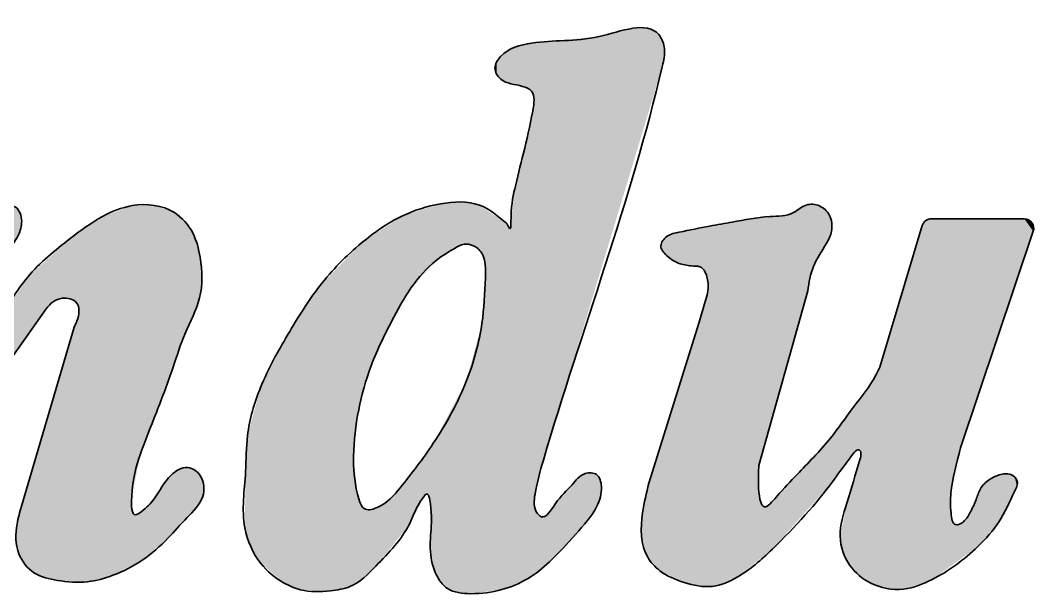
# Model space of a CAD drawing. Extents: x 23 to 417, y 3 to 294.
# Drawn here: x 302.28 to 304.872, y 39.376 to 40.843 of the extents above; entities that cross this region are included whole.
import ezdxf

# ---------------------------------------------------------------- set-up
doc = ezdxf.new("R2010")
doc.units = 0
doc.layers.get('0').update_dxf_attribs({"lineweight": 13})
doc.layers.add('6', color=7, linetype='Continuous', lineweight=13)

# ---------------------------------------------------------------- blocks, each defined once
blk = doc.blocks.new('BLOCK2589')
at = {"color": 6, "lineweight": 5}
for points in [[(303.5878, 40.7841), (303.5906, 40.6564), (303.7607, 40.801), (303.5939, 40.645)], [(303.618, 39.7172), (303.7607, 40.801), (303.5966, 39.6302), (303.5939, 40.645)], [(303.922, 40.7235), (303.8465, 40.8219), (303.618, 39.7172), (303.7607, 40.801)], [(303.922, 40.7235), (303.9001, 40.8167), (303.8465, 40.8219), (303.8843, 40.8224)], [(303.922, 40.7235), (303.9218, 40.7915), (303.9001, 40.8167), (303.9131, 40.8058)], [(303.5452, 40.7735), (303.5497, 40.6771), (303.5878, 40.7841), (303.5648, 40.6735)], [(303.5878, 40.7841), (303.5648, 40.6735), (303.5775, 40.6686)], [(303.5775, 40.6686), (303.5874, 40.6612), (303.5878, 40.7841), (303.5906, 40.6564)], [(303.922, 40.7235), (303.9236, 40.7308), (303.9218, 40.7915), (303.9269, 40.7748)], [(303.4983, 40.7357), (303.4985, 40.7048), (303.5084, 40.7495), (303.5089, 40.6921)], [(303.5084, 40.7495), (303.5089, 40.6921), (303.5452, 40.7735)], [(303.5089, 40.6921), (303.5211, 40.6846), (303.5452, 40.7735), (303.5497, 40.6771)], [(303.4942, 40.7201), (303.4954, 40.7123), (303.4983, 40.7357), (303.4985, 40.7048)], [(303.5966, 39.6302), (303.5939, 40.645), (303.5945, 39.605), (303.592, 40.6174)], [(303.5769, 39.4133), (303.5907, 40.6102), (303.5351, 40.3264), (303.5447, 40.4114)], [(303.5769, 39.4133), (303.5966, 39.5929), (303.5907, 40.6102), (303.5945, 39.605)], [(303.5945, 39.605), (303.592, 40.6174), (303.5907, 40.6102)], [(303.2561, 40.3415), (303.2355, 40.0833), (303.3553, 40.3729), (303.2873, 40.1687)], [(303.2873, 40.1687), (303.3525, 40.2346), (303.3553, 40.3729), (303.4022, 40.2653)], [(303.3553, 40.3729), (303.4022, 40.2653), (303.406, 40.3777), (303.4157, 40.2694)], [(303.4543, 40.3698), (303.406, 40.3777), (303.4265, 40.2695), (303.4157, 40.2694)], [(303.4543, 40.3698), (303.4265, 40.2695), (303.4503, 40.2584), (303.437, 40.2667)], [(303.4543, 40.3698), (303.4503, 40.2584), (303.5245, 40.3223), (303.4603, 40.2467)], [(303.2561, 40.3415), (303.1532, 40.2732), (303.2355, 40.0833), (303.1774, 39.9583)], [(303.4696, 40.1838), (303.5245, 40.3223), (303.4694, 40.2168), (303.4603, 40.2467)], [(303.4609, 40.0675), (303.5119, 39.3861), (303.4696, 40.1838), (303.5245, 40.3223)], [(303.5769, 39.4133), (303.5245, 40.3223), (303.5119, 39.3861)], [(303.5769, 39.4133), (303.5297, 40.3134), (303.5245, 40.3223), (303.5245, 40.3221)], [(303.5769, 39.4133), (303.5327, 40.3099), (303.5297, 40.3134), (303.5318, 40.3106)], [(303.5769, 39.4133), (303.5334, 40.3098), (303.5327, 40.3099), (303.5331, 40.3098)], [(303.5769, 39.4133), (303.5351, 40.3264), (303.5334, 40.3098), (303.535, 40.3153)], [(303.1532, 40.2732), (303.0464, 40.1631), (303.1324, 39.7276), (303.0737, 39.3833)], [(303.1532, 40.2732), (303.1324, 39.7276), (303.1774, 39.9583), (303.1455, 39.8463)], [(302.9644, 40.0385), (302.997, 39.3855), (303.0464, 40.1631), (303.0737, 39.3833)], [(303.4216, 39.9206), (303.4321, 39.3757), (303.4609, 40.0675), (303.5119, 39.3861)], [(302.8947, 39.9031), (302.8954, 39.453), (302.9644, 40.0385)], [(302.8954, 39.453), (302.9535, 39.4036), (302.9644, 40.0385), (302.997, 39.3855)], [(303.4216, 39.9206), (303.3365, 39.7606), (303.3592, 39.4012), (303.3486, 39.4161)], [(303.4216, 39.9206), (303.3592, 39.4012), (303.3857, 39.3825), (303.3724, 39.3893)], [(303.3857, 39.3825), (303.4162, 39.3763), (303.4216, 39.9206), (303.4321, 39.3757)], [(302.8947, 39.9031), (302.8613, 39.7802), (302.8954, 39.453), (302.8694, 39.4961)], [(302.8563, 39.6875), (302.8545, 39.5441), (302.8613, 39.7802), (302.8694, 39.4961)], [(303.3365, 39.7606), (303.2515, 39.6466), (303.304, 39.6121), (303.2738, 39.5506)], [(303.3365, 39.7606), (303.304, 39.6121), (303.3221, 39.6302), (303.3136, 39.6258)], [(303.3365, 39.7606), (303.3221, 39.6302), (303.3247, 39.6265), (303.323, 39.6294)], [(303.3365, 39.7606), (303.3247, 39.6265), (303.3275, 39.6151), (303.327, 39.6176)], [(303.3365, 39.7606), (303.3275, 39.6151), (303.3361, 39.4451), (303.3299, 39.4752)], [(303.3365, 39.7606), (303.3361, 39.4451), (303.3486, 39.4161)], [(303.1584, 39.4158), (303.1324, 39.7276), (303.1234, 39.3937), (303.0737, 39.3833)], [(303.1499, 39.6065), (303.1425, 39.6304), (303.1584, 39.4158), (303.1324, 39.7276)], [(303.7007, 39.5278), (303.7147, 39.6779), (303.6912, 39.654), (303.6984, 39.6624)], [(303.7545, 39.5992), (303.7147, 39.6779), (303.7007, 39.5278)], [(303.7545, 39.5992), (303.7402, 39.6849), (303.7147, 39.6779), (303.7247, 39.683)], [(303.7545, 39.5992), (303.7542, 39.6801), (303.7402, 39.6849), (303.7477, 39.6834)], [(303.7632, 39.667), (303.7542, 39.6801), (303.7638, 39.6234), (303.7545, 39.5992)], [(303.7632, 39.667), (303.7638, 39.6234), (303.7664, 39.6499)], [(303.2515, 39.6466), (303.2265, 39.6186), (303.2738, 39.5506), (303.1945, 39.5966)], [(303.7007, 39.5278), (303.6912, 39.654), (303.6335, 39.4569), (303.6487, 39.6062)], [(303.1635, 39.5916), (303.1499, 39.6065), (303.1897, 39.4463), (303.1584, 39.4158)], [(303.1635, 39.5916), (303.1897, 39.4463), (303.1704, 39.5903)], [(303.1897, 39.4463), (303.1864, 39.5933), (303.1704, 39.5903)], [(303.2738, 39.5506), (303.1945, 39.5966), (303.1897, 39.4463), (303.1864, 39.5933)], [(303.6335, 39.4569), (303.6021, 39.5818), (303.5769, 39.4133), (303.5966, 39.5929)], [(303.6335, 39.4569), (303.6123, 39.5727), (303.6021, 39.5818), (303.6069, 39.5763)], [(303.6335, 39.4569), (303.6487, 39.6062), (303.6123, 39.5727), (303.6312, 39.5813)]]:
    blk.add_solid(points, dxfattribs=at)
blk = doc.blocks.new('BLOCK2593')
at = {"color": 6, "lineweight": 5}
for points in [[(304.2942, 40.1502), (304.2904, 40.3699), (304.2284, 40.3424), (304.2574, 40.3505)], [(304.2904, 40.3699), (304.2942, 40.1502), (304.3072, 40.3717), (304.3088, 40.2128)], [(304.3072, 40.3717), (304.3088, 40.2128), (304.3239, 40.3676), (304.3415, 40.2709)], [(304.3239, 40.3676), (304.3415, 40.2709), (304.3386, 40.3581)], [(304.1134, 39.4177), (304.1971, 40.3403), (304.0831, 39.4028), (304.1012, 40.3262)], [(304.1134, 39.4177), (304.1682, 39.6547), (304.1971, 40.3403), (304.169, 39.7032)], [(304.2942, 40.1502), (304.2284, 40.3424), (304.169, 39.7032), (304.1971, 40.3403)], [(304.3492, 40.3445), (304.3386, 40.3581), (304.355, 40.3034), (304.3415, 40.2709)], [(304.3492, 40.3445), (304.355, 40.3034), (304.3556, 40.3244)], [(304.612, 39.4117), (304.6046, 40.334), (304.6009, 40.3328), (304.6028, 40.3335)], [(304.612, 39.4117), (304.6084, 40.3346), (304.6046, 40.334), (304.6065, 40.3344)], [(304.612, 39.4117), (304.6851, 39.7489), (304.6084, 40.3346), (304.6104, 40.3347)], [(304.6104, 40.3347), (304.6851, 39.7489), (304.8479, 40.3347)], [(304.8709, 40.3028), (304.8479, 40.3347), (304.6851, 39.7489)], [(304.8709, 40.3028), (304.8536, 40.334), (304.8479, 40.3347), (304.8508, 40.3346)], [(304.8709, 40.3028), (304.8589, 40.3321), (304.8536, 40.334), (304.8563, 40.3332)], [(304.0437, 40.316), (303.9656, 40.3004), (304.0017, 40.2139), (303.9675, 40.2198)], [(304.0437, 40.316), (304.0017, 40.2139), (304.0227, 40.21), (304.0129, 40.2132)], [(304.0437, 40.316), (304.0227, 40.21), (304.0313, 40.1993), (304.0261, 40.2071)], [(304.0437, 40.316), (304.0313, 40.1993), (304.0381, 40.1784), (304.0333, 40.1948)], [(304.0437, 40.316), (304.0381, 40.1784), (304.0509, 39.3943), (304.0395, 40.162)], [(304.0437, 40.316), (304.0509, 39.3943), (304.1012, 40.3262)], [(304.1012, 40.3262), (304.0509, 39.3943), (304.0831, 39.4028)], [(304.4962, 39.3891), (304.539, 39.3875), (304.4782, 39.9554), (304.5872, 40.3175)], [(304.612, 39.4117), (304.5878, 40.3193), (304.539, 39.3875), (304.5872, 40.3175)], [(304.612, 39.4117), (304.5895, 40.3228), (304.5878, 40.3193), (304.5886, 40.3211)], [(304.612, 39.4117), (304.5917, 40.3259), (304.5895, 40.3228), (304.5905, 40.3244)], [(304.612, 39.4117), (304.5944, 40.3287), (304.5917, 40.3259), (304.593, 40.3274)], [(304.612, 39.4117), (304.5975, 40.331), (304.5944, 40.3287), (304.5959, 40.3299)], [(304.612, 39.4117), (304.6009, 40.3328), (304.5975, 40.331), (304.5992, 40.332)], [(304.8709, 40.3028), (304.8637, 40.3289), (304.8589, 40.3321), (304.8614, 40.3306)], [(304.8709, 40.3028), (304.8676, 40.3246), (304.8637, 40.3289), (304.8658, 40.3269)], [(304.8709, 40.3028), (304.8704, 40.3196), (304.8676, 40.3246), (304.8691, 40.3222)], [(304.8704, 40.3196), (304.8709, 40.3028), (304.8713, 40.3169), (304.8716, 40.3055)], [(304.8713, 40.3169), (304.8716, 40.3055), (304.8719, 40.3141), (304.8721, 40.3084)], [(304.8719, 40.3141), (304.8721, 40.3084), (304.8721, 40.3112)], [(303.9233, 40.2791), (303.9275, 40.2465), (303.9343, 40.2898), (303.933, 40.2409)], [(303.9495, 40.2282), (303.9495, 40.2969), (303.933, 40.2409), (303.9343, 40.2898)], [(303.9495, 40.2282), (303.9675, 40.2198), (303.9495, 40.2969), (303.9656, 40.3004)], [(303.9185, 40.2659), (303.9196, 40.2591), (303.9233, 40.2791), (303.9275, 40.2465)], [(304.0162, 40.0701), (304.0509, 39.3943), (304.0305, 40.1176), (304.0395, 40.162)], [(303.9778, 39.4045), (304.0162, 40.0701), (303.9158, 39.4344), (303.8877, 39.6583)], [(303.9778, 39.4045), (304.0143, 39.3955), (304.0162, 40.0701), (304.0509, 39.3943)], [(304.4962, 39.3891), (304.4782, 39.9554), (304.4553, 39.4028), (304.4685, 39.9349)], [(304.4685, 39.9349), (304.4102, 39.8517), (304.4276, 39.7422), (304.4164, 39.74)], [(304.4685, 39.9349), (304.4276, 39.7422), (304.4302, 39.7323), (304.4297, 39.7371)], [(304.4685, 39.9349), (304.4302, 39.7323), (304.4553, 39.4028)], [(304.4102, 39.8517), (304.352, 39.7735), (304.4023, 39.7233), (304.3574, 39.6618)], [(304.4102, 39.8517), (304.4023, 39.7233), (304.4164, 39.74)], [(304.3574, 39.6618), (304.352, 39.7735), (304.2139, 39.623), (304.2667, 39.6805)], [(304.612, 39.4117), (304.6606, 39.5815), (304.6851, 39.7489), (304.6603, 39.6327)], [(304.3941, 39.607), (304.4022, 39.4477), (304.4274, 39.7184)], [(304.4022, 39.4477), (304.426, 39.422), (304.4274, 39.7184), (304.4553, 39.4028)], [(304.4274, 39.7184), (304.4553, 39.4028), (304.4288, 39.723), (304.4302, 39.7323)], [(304.3574, 39.6618), (304.2139, 39.623), (304.2038, 39.4898), (304.2099, 39.6185)], [(304.7835, 39.5601), (304.7591, 39.6677), (304.7459, 39.6571)], [(304.8232, 39.637), (304.784, 39.6793), (304.7835, 39.5601), (304.7591, 39.6677)], [(304.8063, 39.6822), (304.7914, 39.6813), (304.8232, 39.637), (304.784, 39.6793)], [(304.8232, 39.637), (304.8135, 39.6804), (304.8063, 39.6822)], [(304.829, 39.6509), (304.8236, 39.6739), (304.8232, 39.637), (304.8135, 39.6804)], [(304.8297, 39.6643), (304.8273, 39.6693), (304.829, 39.6509), (304.8236, 39.6739)], [(303.9158, 39.4344), (303.8877, 39.6583), (303.8849, 39.469), (303.8717, 39.5824)], [(304.1134, 39.4177), (304.2038, 39.4898), (304.1682, 39.6547), (304.1718, 39.6172)], [(304.7356, 39.6438), (304.7249, 39.6164), (304.7835, 39.5601), (304.7287, 39.4958)], [(304.7356, 39.6438), (304.7835, 39.5601), (304.7459, 39.6571)], [(304.2038, 39.4898), (304.1869, 39.5981), (304.1718, 39.6172), (304.1837, 39.5976)], [(304.2038, 39.4898), (304.2099, 39.6185), (304.1869, 39.5981), (304.194, 39.6023)], [(304.7287, 39.4958), (304.7249, 39.6164), (304.7026, 39.5712), (304.7098, 39.5839)], [(303.8849, 39.469), (303.8717, 39.5824), (303.8691, 39.5234)], [(304.3941, 39.607), (304.377, 39.5224), (304.4022, 39.4477), (304.3841, 39.4834)], [(304.612, 39.4117), (304.6673, 39.556), (304.6606, 39.5815), (304.6639, 39.563)], [(304.612, 39.4117), (304.7287, 39.4958), (304.6673, 39.556), (304.6696, 39.5537)], [(304.7287, 39.4958), (304.7026, 39.5712), (304.6821, 39.5537), (304.6923, 39.5599)], [(304.7287, 39.4958), (304.6821, 39.5537), (304.6696, 39.5537), (304.6723, 39.5523)]]:
    blk.add_solid(points, dxfattribs=at)
blk = doc.blocks.new('BLOCK2594')
at = {"color": 6, "lineweight": 5}
for points in [[(302.2254, 40.3642), (301.877, 40.2235), (301.8734, 40.3036)], [(302.2254, 40.3642), (301.9162, 40.2214), (301.877, 40.2235), (301.8893, 40.2217)], [(302.2254, 40.3642), (301.9275, 40.2158), (301.9162, 40.2214), (301.9224, 40.2193)], [(302.2254, 40.3642), (301.9313, 40.2077), (301.9275, 40.2158), (301.9292, 40.2134)], [(302.2254, 40.3642), (301.9321, 40.1577), (301.9313, 40.2077), (301.9319, 40.194)], [(302.2254, 40.3642), (301.9756, 39.4125), (301.9321, 40.1577), (301.9717, 39.4123)], [(302.2254, 40.3642), (301.9833, 39.4137), (301.9756, 39.4125), (301.9795, 39.413)], [(302.2254, 40.3642), (301.9907, 39.4162), (301.9833, 39.4137), (301.987, 39.4148)], [(302.2254, 40.3642), (301.9976, 39.4198), (301.9907, 39.4162), (301.9942, 39.4179)], [(302.2254, 40.3642), (302.0038, 39.4245), (301.9976, 39.4198), (302.0008, 39.422)], [(302.2254, 40.3642), (302.0092, 39.4301), (302.0038, 39.4245), (302.0066, 39.4272)], [(302.2254, 40.3642), (302.0136, 39.4365), (302.0092, 39.4301), (302.0116, 39.4332)], [(302.2254, 40.3642), (302.017, 39.4435), (302.0136, 39.4365), (302.0155, 39.4399)], [(302.2254, 40.3642), (302.1088, 39.7552), (302.017, 39.4435), (302.0182, 39.4472)], [(302.2254, 40.3642), (302.1106, 39.7609), (302.1088, 39.7552), (302.1097, 39.7581)], [(302.2254, 40.3642), (302.1127, 39.7666), (302.1106, 39.7609), (302.1116, 39.7638)], [(302.2254, 40.3642), (302.1149, 39.7721), (302.1127, 39.7666), (302.1138, 39.7694)], [(302.2254, 40.3642), (302.1174, 39.7776), (302.1149, 39.7721), (302.1161, 39.7749)], [(302.2254, 40.3642), (302.1202, 39.7829), (302.1174, 39.7776), (302.1188, 39.7803)], [(302.2254, 40.3642), (302.1231, 39.7882), (302.1202, 39.7829), (302.1216, 39.7856)], [(302.2254, 40.3642), (302.1263, 39.7933), (302.1231, 39.7882), (302.1247, 39.7907)], [(302.2254, 40.3642), (302.171, 40.043), (302.1263, 39.7933), (302.1587, 39.9789)], [(302.2254, 40.3642), (302.2098, 40.2004), (302.171, 40.043), (302.1887, 40.1288)], [(302.2277, 40.233), (302.2098, 40.2004), (302.2528, 40.3672), (302.2254, 40.3642)], [(302.2277, 40.233), (302.2528, 40.3672), (302.2514, 40.2588)], [(302.2768, 40.2972), (302.2514, 40.2588), (302.2642, 40.3662), (302.2528, 40.3672)], [(302.2768, 40.2972), (302.2642, 40.3662), (302.2682, 40.3643)], [(302.2682, 40.3643), (302.2749, 40.3579), (302.2768, 40.2972), (302.2796, 40.349)], [(302.5663, 40.3683), (302.517, 39.4227), (302.4905, 40.3407), (302.4518, 39.4062)], [(302.5868, 39.7308), (302.5652, 39.6231), (302.5663, 40.3683), (302.517, 39.4227)], [(302.6225, 40.369), (302.5868, 39.7308), (302.5663, 40.3683)], [(302.6743, 40.3505), (302.6281, 39.8394), (302.6225, 40.369), (302.5868, 39.7308)], [(302.2768, 40.2972), (302.2796, 40.349), (302.2824, 40.3146), (302.2833, 40.3336)], [(302.4905, 40.3407), (302.4163, 40.1263), (302.4076, 40.284), (302.4073, 40.1298)], [(302.4302, 40.0989), (302.4234, 40.1207), (302.4905, 40.3407), (302.4163, 40.1263)], [(302.4905, 40.3407), (302.4518, 39.4062), (302.4302, 40.0989), (302.4251, 40.0733)], [(302.7016, 40.0416), (302.6712, 39.9551), (302.6743, 40.3505), (302.6281, 39.8394)], [(302.6743, 40.3505), (302.701, 40.3276), (302.7016, 40.0416), (302.721, 40.2984)], [(301.8468, 40.2725), (301.8476, 40.2783), (301.8477, 40.259), (301.8515, 40.2892)], [(301.8477, 40.259), (301.8515, 40.2892), (301.8518, 40.2463), (301.8548, 40.2937)], [(301.8518, 40.2463), (301.8548, 40.2937), (301.8577, 40.2365), (301.8632, 40.2996)], [(301.8577, 40.2365), (301.8632, 40.2996), (301.8658, 40.2287), (301.8734, 40.3036)], [(301.8658, 40.2287), (301.8734, 40.3036), (301.877, 40.2235)], [(302.4076, 40.284), (302.3643, 40.1223), (302.2982, 40.1848), (302.3462, 40.1042)], [(302.4076, 40.284), (302.3874, 40.1312), (302.3643, 40.1223), (302.3751, 40.1281)], [(302.4076, 40.284), (302.4073, 40.1298), (302.3874, 40.1312)], [(302.7016, 40.0416), (302.721, 40.2984), (302.7387, 40.1322), (302.7403, 40.2361)], [(302.7387, 40.1322), (302.7403, 40.2361), (302.7448, 40.1837)], [(301.9321, 40.1577), (301.9318, 40.1905), (301.9319, 40.194)], [(302.3462, 40.1042), (302.2288, 40.0776), (302.2982, 40.1848)], [(301.9177, 40.0911), (301.9321, 40.1577), (301.7916, 39.4123), (301.9717, 39.4123)], [(302.3462, 40.1042), (302.1296, 39.7983), (302.1709, 39.9587), (302.1681, 39.9555)], [(302.3462, 40.1042), (302.1709, 39.9587), (302.2288, 40.0776), (302.1761, 39.9687)], [(301.9177, 40.0911), (301.7473, 39.4411), (301.7449, 39.4739), (301.7453, 39.4464)], [(301.9177, 40.0911), (301.7529, 39.4315), (301.7473, 39.4411), (301.7498, 39.4362)], [(301.9177, 40.0911), (301.7607, 39.4235), (301.7529, 39.4315), (301.7566, 39.4273)], [(301.9177, 40.0911), (301.77, 39.4174), (301.7607, 39.4235), (301.7652, 39.4202)], [(301.9177, 40.0911), (301.7805, 39.4136), (301.77, 39.4174), (301.7751, 39.4152)], [(301.9177, 40.0911), (301.7916, 39.4123), (301.7805, 39.4136), (301.786, 39.4127)], [(302.4178, 40.0576), (302.3164, 39.4286), (302.2833, 39.5993), (302.2928, 39.4497)], [(302.4178, 40.0576), (302.375, 39.4097), (302.3164, 39.4286), (302.3445, 39.4163)], [(302.4178, 40.0576), (302.4251, 40.0733), (302.375, 39.4097), (302.4518, 39.4062)], [(302.1279, 39.7958), (302.1263, 39.7933), (302.1575, 39.9719), (302.1587, 39.9789)], [(302.1296, 39.7983), (302.1279, 39.7958), (302.1582, 39.9644), (302.1575, 39.9719)], [(302.1296, 39.7983), (302.1582, 39.9644), (302.1651, 39.9548), (302.1611, 39.9583)], [(302.1296, 39.7983), (302.1667, 39.9548), (302.1681, 39.9555)], [(302.1296, 39.7983), (302.1651, 39.9548), (302.1667, 39.9548), (302.1659, 39.9547)], [(302.6658, 39.6788), (302.6857, 39.6935), (302.7069, 39.5707), (302.708, 39.6985)], [(302.7069, 39.5707), (302.708, 39.6985), (302.7301, 39.5955), (302.7176, 39.6962)], [(302.7176, 39.6962), (302.7266, 39.6913), (302.7301, 39.5955), (302.7412, 39.6761)], [(302.5922, 39.4615), (302.6227, 39.6186), (302.6579, 39.5177), (302.6658, 39.6788)], [(302.6579, 39.5177), (302.6658, 39.6788), (302.7069, 39.5707)], [(302.7301, 39.5955), (302.7412, 39.6761), (302.7466, 39.624), (302.7469, 39.6637)], [(302.7466, 39.624), (302.7469, 39.6637), (302.7496, 39.6505)], [(302.5655, 39.5917), (302.517, 39.4227), (302.5652, 39.6231)], [(302.5857, 39.5826), (302.5895, 39.5854), (302.5922, 39.4615), (302.6227, 39.6186)], [(302.2766, 39.4774), (302.269, 39.5152), (302.2833, 39.5993), (302.2718, 39.5541)], [(302.2766, 39.4774), (302.2833, 39.5993), (302.2928, 39.4497)], [(302.5922, 39.4615), (302.517, 39.4227), (302.5751, 39.5774), (302.5655, 39.5917)], [(302.5922, 39.4615), (302.5751, 39.5774), (302.5857, 39.5826), (302.5783, 39.5783)], [(301.7437, 39.4685), (301.7432, 39.4573), (301.7431, 39.4629)], [(301.7439, 39.4518), (301.7432, 39.4573), (301.7449, 39.4739), (301.7437, 39.4685)], [(301.7439, 39.4518), (301.7449, 39.4739), (301.7453, 39.4464)]]:
    blk.add_solid(points, dxfattribs=at)
blk = doc.blocks.new('BLOCK2622')
at = {"color": 6, "lineweight": 5}
for points in [[(303.5878, 40.7841), (303.5906, 40.6564), (303.7607, 40.801), (303.5939, 40.645)], [(303.618, 39.7172), (303.7607, 40.801), (303.5966, 39.6302), (303.5939, 40.645)], [(303.922, 40.7235), (303.8465, 40.8219), (303.618, 39.7172), (303.7607, 40.801)], [(303.922, 40.7235), (303.9001, 40.8167), (303.8465, 40.8219), (303.8843, 40.8224)], [(303.922, 40.7235), (303.9218, 40.7915), (303.9001, 40.8167), (303.9131, 40.8058)], [(303.5452, 40.7735), (303.5497, 40.6771), (303.5878, 40.7841), (303.5648, 40.6735)], [(303.5878, 40.7841), (303.5648, 40.6735), (303.5775, 40.6686)], [(303.5775, 40.6686), (303.5874, 40.6612), (303.5878, 40.7841), (303.5906, 40.6564)], [(303.922, 40.7235), (303.9236, 40.7308), (303.9218, 40.7915), (303.9269, 40.7748)], [(303.4983, 40.7357), (303.4985, 40.7048), (303.5084, 40.7495), (303.5089, 40.6921)], [(303.5084, 40.7495), (303.5089, 40.6921), (303.5452, 40.7735)], [(303.5089, 40.6921), (303.5211, 40.6846), (303.5452, 40.7735), (303.5497, 40.6771)], [(303.4942, 40.7201), (303.4954, 40.7123), (303.4983, 40.7357), (303.4985, 40.7048)], [(303.5966, 39.6302), (303.5939, 40.645), (303.5945, 39.605), (303.592, 40.6174)], [(303.5769, 39.4133), (303.5907, 40.6102), (303.5351, 40.3264), (303.5447, 40.4114)], [(303.5769, 39.4133), (303.5966, 39.5929), (303.5907, 40.6102), (303.5945, 39.605)], [(303.5945, 39.605), (303.592, 40.6174), (303.5907, 40.6102)], [(303.2561, 40.3415), (303.2355, 40.0833), (303.3553, 40.3729), (303.2873, 40.1687)], [(303.2873, 40.1687), (303.3525, 40.2346), (303.3553, 40.3729), (303.4022, 40.2653)], [(303.3553, 40.3729), (303.4022, 40.2653), (303.406, 40.3777), (303.4157, 40.2694)], [(303.4543, 40.3698), (303.406, 40.3777), (303.4265, 40.2695), (303.4157, 40.2694)], [(303.4543, 40.3698), (303.4265, 40.2695), (303.4503, 40.2584), (303.437, 40.2667)], [(303.4543, 40.3698), (303.4503, 40.2584), (303.5245, 40.3223), (303.4603, 40.2467)], [(303.2561, 40.3415), (303.1532, 40.2732), (303.2355, 40.0833), (303.1774, 39.9583)], [(303.4696, 40.1838), (303.5245, 40.3223), (303.4694, 40.2168), (303.4603, 40.2467)], [(303.4609, 40.0675), (303.5119, 39.3861), (303.4696, 40.1838), (303.5245, 40.3223)], [(303.5769, 39.4133), (303.5245, 40.3223), (303.5119, 39.3861)], [(303.5769, 39.4133), (303.5297, 40.3134), (303.5245, 40.3223), (303.5245, 40.3221)], [(303.5769, 39.4133), (303.5327, 40.3099), (303.5297, 40.3134), (303.5318, 40.3106)], [(303.5769, 39.4133), (303.5334, 40.3098), (303.5327, 40.3099), (303.5331, 40.3098)], [(303.5769, 39.4133), (303.5351, 40.3264), (303.5334, 40.3098), (303.535, 40.3153)], [(303.1532, 40.2732), (303.0464, 40.1631), (303.1324, 39.7276), (303.0737, 39.3833)], [(303.1532, 40.2732), (303.1324, 39.7276), (303.1774, 39.9583), (303.1455, 39.8463)], [(302.9644, 40.0385), (302.997, 39.3855), (303.0464, 40.1631), (303.0737, 39.3833)], [(303.4216, 39.9206), (303.4321, 39.3757), (303.4609, 40.0675), (303.5119, 39.3861)], [(302.8947, 39.9031), (302.8954, 39.453), (302.9644, 40.0385)], [(302.8954, 39.453), (302.9535, 39.4036), (302.9644, 40.0385), (302.997, 39.3855)], [(303.4216, 39.9206), (303.3365, 39.7606), (303.3592, 39.4012), (303.3486, 39.4161)], [(303.4216, 39.9206), (303.3592, 39.4012), (303.3857, 39.3825), (303.3724, 39.3893)], [(303.3857, 39.3825), (303.4162, 39.3763), (303.4216, 39.9206), (303.4321, 39.3757)], [(302.8947, 39.9031), (302.8613, 39.7802), (302.8954, 39.453), (302.8694, 39.4961)], [(302.8563, 39.6875), (302.8545, 39.5441), (302.8613, 39.7802), (302.8694, 39.4961)], [(303.3365, 39.7606), (303.2515, 39.6466), (303.304, 39.6121), (303.2738, 39.5506)], [(303.3365, 39.7606), (303.304, 39.6121), (303.3221, 39.6302), (303.3136, 39.6258)], [(303.3365, 39.7606), (303.3221, 39.6302), (303.3247, 39.6265), (303.323, 39.6294)], [(303.3365, 39.7606), (303.3247, 39.6265), (303.3275, 39.6151), (303.327, 39.6176)], [(303.3365, 39.7606), (303.3275, 39.6151), (303.3361, 39.4451), (303.3299, 39.4752)], [(303.3365, 39.7606), (303.3361, 39.4451), (303.3486, 39.4161)], [(303.1584, 39.4158), (303.1324, 39.7276), (303.1234, 39.3937), (303.0737, 39.3833)], [(303.1499, 39.6065), (303.1425, 39.6304), (303.1584, 39.4158), (303.1324, 39.7276)], [(303.7007, 39.5278), (303.7147, 39.6779), (303.6912, 39.654), (303.6984, 39.6624)], [(303.7545, 39.5992), (303.7147, 39.6779), (303.7007, 39.5278)], [(303.7545, 39.5992), (303.7402, 39.6849), (303.7147, 39.6779), (303.7247, 39.683)], [(303.7545, 39.5992), (303.7542, 39.6801), (303.7402, 39.6849), (303.7477, 39.6834)], [(303.7632, 39.667), (303.7542, 39.6801), (303.7638, 39.6234), (303.7545, 39.5992)], [(303.7632, 39.667), (303.7638, 39.6234), (303.7664, 39.6499)], [(303.2515, 39.6466), (303.2265, 39.6186), (303.2738, 39.5506), (303.1945, 39.5966)], [(303.7007, 39.5278), (303.6912, 39.654), (303.6335, 39.4569), (303.6487, 39.6062)], [(303.1635, 39.5916), (303.1499, 39.6065), (303.1897, 39.4463), (303.1584, 39.4158)], [(303.1635, 39.5916), (303.1897, 39.4463), (303.1704, 39.5903)], [(303.1897, 39.4463), (303.1864, 39.5933), (303.1704, 39.5903)], [(303.2738, 39.5506), (303.1945, 39.5966), (303.1897, 39.4463), (303.1864, 39.5933)], [(303.6335, 39.4569), (303.6021, 39.5818), (303.5769, 39.4133), (303.5966, 39.5929)], [(303.6335, 39.4569), (303.6123, 39.5727), (303.6021, 39.5818), (303.6069, 39.5763)], [(303.6335, 39.4569), (303.6487, 39.6062), (303.6123, 39.5727), (303.6312, 39.5813)]]:
    blk.add_solid(points, dxfattribs=at)
blk = doc.blocks.new('BLOCK2626')
at = {"color": 6, "lineweight": 5}
for points in [[(304.2574, 40.3505), (304.2904, 40.3699), (304.2942, 40.1502), (304.3072, 40.3717)], [(304.2942, 40.1502), (304.3072, 40.3717), (304.3088, 40.2128), (304.3239, 40.3676)], [(304.3088, 40.2128), (304.3239, 40.3676), (304.3415, 40.2709)], [(304.3239, 40.3676), (304.3386, 40.3581), (304.3415, 40.2709), (304.3492, 40.3445)], [(304.1134, 39.4177), (304.0831, 39.4028), (304.1971, 40.3403), (304.1012, 40.3262)], [(304.1134, 39.4177), (304.1971, 40.3403), (304.169, 39.7032)], [(304.2942, 40.1502), (304.169, 39.7032), (304.2284, 40.3424), (304.1971, 40.3403)], [(304.2942, 40.1502), (304.2284, 40.3424), (304.2574, 40.3505)], [(304.3415, 40.2709), (304.3492, 40.3445), (304.355, 40.3034), (304.3556, 40.3244)], [(304.612, 39.4117), (304.6009, 40.3328), (304.6046, 40.334), (304.6028, 40.3335)], [(304.612, 39.4117), (304.6046, 40.334), (304.6084, 40.3346), (304.6065, 40.3344)], [(304.612, 39.4117), (304.6084, 40.3346), (304.6851, 39.7489), (304.6104, 40.3347)], [(304.6851, 39.7489), (304.6104, 40.3347), (304.8479, 40.3347)], [(304.8709, 40.3028), (304.6851, 39.7489), (304.8508, 40.3346), (304.8479, 40.3347)], [(304.8709, 40.3028), (304.8508, 40.3346), (304.8563, 40.3332), (304.8536, 40.334)], [(304.0437, 40.316), (303.9675, 40.2198), (303.9656, 40.3004)], [(304.0437, 40.316), (304.0129, 40.2132), (303.9675, 40.2198), (304.0017, 40.2139)], [(304.0437, 40.316), (304.0261, 40.2071), (304.0129, 40.2132), (304.0227, 40.21)], [(304.0437, 40.316), (304.0333, 40.1948), (304.0261, 40.2071), (304.0313, 40.1993)], [(304.0509, 39.3943), (304.0305, 40.1176), (304.0437, 40.316), (304.0395, 40.162)], [(304.0437, 40.316), (304.0395, 40.162), (304.0333, 40.1948), (304.0381, 40.1784)], [(304.0509, 39.3943), (304.0437, 40.316), (304.0831, 39.4028), (304.1012, 40.3262)], [(304.4962, 39.3891), (304.4685, 39.9349), (304.5872, 40.3175), (304.4782, 39.9554)], [(304.4962, 39.3891), (304.5872, 40.3175), (304.539, 39.3875)], [(304.612, 39.4117), (304.539, 39.3875), (304.5878, 40.3193), (304.5872, 40.3175)], [(304.612, 39.4117), (304.5878, 40.3193), (304.5895, 40.3228), (304.5886, 40.3211)], [(304.612, 39.4117), (304.5895, 40.3228), (304.5917, 40.3259), (304.5905, 40.3244)], [(304.612, 39.4117), (304.5917, 40.3259), (304.5944, 40.3287), (304.593, 40.3274)], [(304.612, 39.4117), (304.5944, 40.3287), (304.5975, 40.331), (304.5959, 40.3299)], [(304.612, 39.4117), (304.5975, 40.331), (304.6009, 40.3328), (304.5992, 40.332)], [(304.8709, 40.3028), (304.8563, 40.3332), (304.8614, 40.3306), (304.8589, 40.3321)], [(304.8709, 40.3028), (304.8614, 40.3306), (304.8658, 40.3269), (304.8637, 40.3289)], [(304.8709, 40.3028), (304.8658, 40.3269), (304.8691, 40.3222), (304.8676, 40.3246)], [(304.8691, 40.3222), (304.8704, 40.3196), (304.8709, 40.3028), (304.8713, 40.3169)], [(304.8709, 40.3028), (304.8713, 40.3169), (304.8716, 40.3055), (304.8719, 40.3141)], [(304.8716, 40.3055), (304.8719, 40.3141), (304.8721, 40.3084), (304.8721, 40.3112)], [(303.9275, 40.2465), (303.9196, 40.2591), (303.9343, 40.2898), (303.9233, 40.2791)], [(303.9275, 40.2465), (303.9343, 40.2898), (303.933, 40.2409)], [(303.9495, 40.2282), (303.933, 40.2409), (303.9495, 40.2969), (303.9343, 40.2898)], [(303.9495, 40.2282), (303.9495, 40.2969), (303.9675, 40.2198), (303.9656, 40.3004)], [(303.9233, 40.2791), (303.9196, 40.2591), (303.9185, 40.2659)], [(304.0509, 39.3943), (304.0143, 39.3955), (304.0305, 40.1176), (304.0162, 40.0701)], [(303.8849, 39.469), (303.8877, 39.6583), (303.9158, 39.4344), (304.0162, 40.0701)], [(303.9158, 39.4344), (304.0162, 40.0701), (303.9778, 39.4045), (304.0143, 39.3955)], [(304.4685, 39.9349), (304.4276, 39.7422), (304.4102, 39.8517), (304.4164, 39.74)], [(304.4685, 39.9349), (304.4302, 39.7323), (304.4276, 39.7422), (304.4297, 39.7371)], [(304.4553, 39.4028), (304.4288, 39.723), (304.4685, 39.9349), (304.4302, 39.7323)], [(304.4553, 39.4028), (304.4685, 39.9349), (304.4962, 39.3891)], [(304.2667, 39.6805), (304.352, 39.7735), (304.3574, 39.6618), (304.4102, 39.8517)], [(304.3574, 39.6618), (304.4102, 39.8517), (304.4023, 39.7233), (304.4164, 39.74)], [(304.612, 39.4117), (304.6851, 39.7489), (304.6606, 39.5815), (304.6603, 39.6327)], [(304.4022, 39.4477), (304.3841, 39.4834), (304.4274, 39.7184), (304.3941, 39.607)], [(304.4022, 39.4477), (304.4274, 39.7184), (304.426, 39.422)], [(304.4553, 39.4028), (304.426, 39.422), (304.4288, 39.723), (304.4274, 39.7184)], [(304.169, 39.7032), (304.1682, 39.6547), (304.1134, 39.4177), (304.1718, 39.6172)], [(304.2038, 39.4898), (304.2099, 39.6185), (304.3574, 39.6618), (304.2139, 39.623)], [(304.3574, 39.6618), (304.2139, 39.623), (304.2667, 39.6805)], [(304.7459, 39.6571), (304.7591, 39.6677), (304.7835, 39.5601), (304.784, 39.6793)], [(304.7835, 39.5601), (304.784, 39.6793), (304.8232, 39.637), (304.7914, 39.6813)], [(304.8232, 39.637), (304.7914, 39.6813), (304.8063, 39.6822)], [(304.8063, 39.6822), (304.8135, 39.6804), (304.8232, 39.637), (304.8236, 39.6739)], [(304.8232, 39.637), (304.8236, 39.6739), (304.829, 39.6509), (304.8273, 39.6693)], [(304.829, 39.6509), (304.8273, 39.6693), (304.8297, 39.6643)], [(303.8691, 39.5234), (303.8717, 39.5824), (303.8849, 39.469), (303.8877, 39.6583)], [(304.7098, 39.5839), (304.7249, 39.6164), (304.7287, 39.4958), (304.7356, 39.6438)], [(304.7287, 39.4958), (304.7356, 39.6438), (304.7835, 39.5601), (304.7459, 39.6571)], [(304.1134, 39.4177), (304.1718, 39.6172), (304.2038, 39.4898), (304.1837, 39.5976)], [(304.1869, 39.5981), (304.194, 39.6023), (304.2038, 39.4898), (304.2099, 39.6185)], [(304.2038, 39.4898), (304.1837, 39.5976), (304.1869, 39.5981)], [(304.3941, 39.607), (304.3841, 39.4834), (304.377, 39.5224)], [(304.7287, 39.4958), (304.7026, 39.5712), (304.7098, 39.5839)], [(304.612, 39.4117), (304.6606, 39.5815), (304.6673, 39.556), (304.6639, 39.563)], [(304.612, 39.4117), (304.6673, 39.556), (304.7287, 39.4958), (304.6696, 39.5537)], [(304.7287, 39.4958), (304.6821, 39.5537), (304.7026, 39.5712), (304.6923, 39.5599)], [(304.7287, 39.4958), (304.6696, 39.5537), (304.6821, 39.5537), (304.6723, 39.5523)]]:
    blk.add_solid(points, dxfattribs=at)
blk = doc.blocks.new('BLOCK2627')
at = {"color": 6, "lineweight": 5}
for points in [[(302.2254, 40.3642), (301.8734, 40.3036), (301.8893, 40.2217), (301.877, 40.2235)], [(302.2254, 40.3642), (301.8893, 40.2217), (301.9224, 40.2193), (301.9162, 40.2214)], [(302.2254, 40.3642), (301.9224, 40.2193), (301.9292, 40.2134), (301.9275, 40.2158)], [(302.2254, 40.3642), (301.9292, 40.2134), (301.9319, 40.194), (301.9313, 40.2077)], [(302.2254, 40.3642), (301.9319, 40.194), (301.9717, 39.4123), (301.9321, 40.1577)], [(302.2254, 40.3642), (301.9717, 39.4123), (301.9795, 39.413), (301.9756, 39.4125)], [(302.2254, 40.3642), (301.9795, 39.413), (301.987, 39.4148), (301.9833, 39.4137)], [(302.2254, 40.3642), (301.987, 39.4148), (301.9942, 39.4179), (301.9907, 39.4162)], [(302.2254, 40.3642), (301.9942, 39.4179), (302.0008, 39.422), (301.9976, 39.4198)], [(302.2254, 40.3642), (302.0008, 39.422), (302.0066, 39.4272), (302.0038, 39.4245)], [(302.2254, 40.3642), (302.0066, 39.4272), (302.0116, 39.4332), (302.0092, 39.4301)], [(302.2254, 40.3642), (302.0116, 39.4332), (302.0155, 39.4399), (302.0136, 39.4365)], [(302.2254, 40.3642), (302.0155, 39.4399), (302.0182, 39.4472), (302.017, 39.4435)], [(302.2254, 40.3642), (302.0182, 39.4472), (302.1097, 39.7581), (302.1088, 39.7552)], [(302.2254, 40.3642), (302.1097, 39.7581), (302.1116, 39.7638), (302.1106, 39.7609)], [(302.2254, 40.3642), (302.1116, 39.7638), (302.1138, 39.7694), (302.1127, 39.7666)], [(302.2254, 40.3642), (302.1138, 39.7694), (302.1161, 39.7749), (302.1149, 39.7721)], [(302.2254, 40.3642), (302.1161, 39.7749), (302.1188, 39.7803), (302.1174, 39.7776)], [(302.2254, 40.3642), (302.1188, 39.7803), (302.1216, 39.7856), (302.1202, 39.7829)], [(302.2254, 40.3642), (302.1216, 39.7856), (302.1247, 39.7907), (302.1231, 39.7882)], [(302.2254, 40.3642), (302.1247, 39.7907), (302.1587, 39.9789), (302.1263, 39.7933)], [(302.2254, 40.3642), (302.1587, 39.9789), (302.1887, 40.1288), (302.171, 40.043)], [(302.1887, 40.1288), (302.2098, 40.2004), (302.2254, 40.3642), (302.2277, 40.233)], [(302.2254, 40.3642), (302.2277, 40.233), (302.2528, 40.3672), (302.2514, 40.2588)], [(302.2768, 40.2972), (302.2642, 40.3662), (302.2514, 40.2588), (302.2528, 40.3672)], [(302.2768, 40.2972), (302.2749, 40.3579), (302.2642, 40.3662), (302.2682, 40.3643)], [(302.4905, 40.3407), (302.4518, 39.4062), (302.5663, 40.3683), (302.517, 39.4227)], [(302.517, 39.4227), (302.5652, 39.6231), (302.5663, 40.3683), (302.5868, 39.7308)], [(302.5663, 40.3683), (302.5868, 39.7308), (302.6225, 40.369), (302.6281, 39.8394)], [(302.6225, 40.369), (302.6281, 39.8394), (302.6743, 40.3505), (302.6712, 39.9551)], [(302.2796, 40.349), (302.2749, 40.3579), (302.2824, 40.3146), (302.2768, 40.2972)], [(302.2796, 40.349), (302.2824, 40.3146), (302.2833, 40.3336)], [(302.4905, 40.3407), (302.4076, 40.284), (302.4234, 40.1207), (302.4163, 40.1263)], [(302.4905, 40.3407), (302.4234, 40.1207), (302.4518, 39.4062), (302.4302, 40.0989)], [(302.6743, 40.3505), (302.6712, 39.9551), (302.7016, 40.0416)], [(302.7016, 40.0416), (302.701, 40.3276), (302.6743, 40.3505)], [(302.7387, 40.1322), (302.721, 40.2984), (302.7016, 40.0416), (302.701, 40.3276)], [(301.8518, 40.2463), (301.8515, 40.2892), (301.8477, 40.259), (301.8476, 40.2783)], [(301.8577, 40.2365), (301.8548, 40.2937), (301.8518, 40.2463), (301.8515, 40.2892)], [(301.8658, 40.2287), (301.8632, 40.2996), (301.8577, 40.2365), (301.8548, 40.2937)], [(301.877, 40.2235), (301.8734, 40.3036), (301.8658, 40.2287), (301.8632, 40.2996)], [(302.4076, 40.284), (302.2982, 40.1848), (302.3643, 40.1223), (302.3462, 40.1042)], [(302.4076, 40.284), (302.3643, 40.1223), (302.3874, 40.1312), (302.3751, 40.1281)], [(302.4076, 40.284), (302.3874, 40.1312), (302.4163, 40.1263), (302.4073, 40.1298)], [(302.7448, 40.1837), (302.7403, 40.2361), (302.7387, 40.1322), (302.721, 40.2984)], [(301.8477, 40.259), (301.8476, 40.2783), (301.8468, 40.2725)], [(301.9321, 40.1577), (301.9319, 40.194), (301.9318, 40.1905)], [(302.3462, 40.1042), (302.2982, 40.1848), (302.1761, 39.9687), (302.2288, 40.0776)], [(301.9177, 40.0911), (301.7916, 39.4123), (301.9321, 40.1577), (301.9717, 39.4123)], [(302.1296, 39.7983), (302.3462, 40.1042), (302.1667, 39.9548), (302.1681, 39.9555)], [(302.3462, 40.1042), (302.1761, 39.9687), (302.1681, 39.9555), (302.1709, 39.9587)], [(301.9177, 40.0911), (301.7449, 39.4739), (301.7473, 39.4411), (301.7453, 39.4464)], [(301.9177, 40.0911), (301.7473, 39.4411), (301.7529, 39.4315), (301.7498, 39.4362)], [(301.9177, 40.0911), (301.7529, 39.4315), (301.7607, 39.4235), (301.7566, 39.4273)], [(301.9177, 40.0911), (301.7607, 39.4235), (301.77, 39.4174), (301.7652, 39.4202)], [(301.9177, 40.0911), (301.77, 39.4174), (301.7805, 39.4136), (301.7751, 39.4152)], [(301.9177, 40.0911), (301.7805, 39.4136), (301.7916, 39.4123), (301.786, 39.4127)], [(302.4178, 40.0576), (302.4518, 39.4062), (302.4251, 40.0733), (302.4302, 40.0989)], [(302.2833, 39.5993), (302.2928, 39.4497), (302.4178, 40.0576), (302.3164, 39.4286)], [(302.4178, 40.0576), (302.3164, 39.4286), (302.3445, 39.4163)], [(302.3445, 39.4163), (302.375, 39.4097), (302.4178, 40.0576), (302.4518, 39.4062)], [(302.1587, 39.9789), (302.1263, 39.7933), (302.1575, 39.9719), (302.1279, 39.7958)], [(302.1296, 39.7983), (302.1582, 39.9644), (302.1279, 39.7958), (302.1575, 39.9719)], [(302.1296, 39.7983), (302.1651, 39.9548), (302.1582, 39.9644), (302.1611, 39.9583)], [(302.1296, 39.7983), (302.1667, 39.9548), (302.1651, 39.9548), (302.1659, 39.9547)], [(302.6658, 39.6788), (302.7069, 39.5707), (302.6857, 39.6935)], [(302.708, 39.6985), (302.6857, 39.6935), (302.7301, 39.5955), (302.7069, 39.5707)], [(302.708, 39.6985), (302.7301, 39.5955), (302.7176, 39.6962)], [(302.7301, 39.5955), (302.7266, 39.6913), (302.7176, 39.6962)], [(302.7466, 39.624), (302.7412, 39.6761), (302.7301, 39.5955), (302.7266, 39.6913)], [(302.6227, 39.6186), (302.6579, 39.5177), (302.6658, 39.6788), (302.7069, 39.5707)], [(302.7496, 39.6505), (302.7469, 39.6637), (302.7466, 39.624), (302.7412, 39.6761)], [(302.5922, 39.4615), (302.5655, 39.5917), (302.517, 39.4227), (302.5652, 39.6231)], [(302.5895, 39.5854), (302.5922, 39.4615), (302.6227, 39.6186), (302.6579, 39.5177)], [(302.2718, 39.5541), (302.2766, 39.4774), (302.2833, 39.5993), (302.2928, 39.4497)], [(302.5783, 39.5783), (302.5751, 39.5774), (302.5922, 39.4615), (302.5655, 39.5917)], [(302.5857, 39.5826), (302.5783, 39.5783), (302.5895, 39.5854), (302.5922, 39.4615)], [(302.2766, 39.4774), (302.2718, 39.5541), (302.269, 39.5152)], [(301.7431, 39.4629), (301.7432, 39.4573), (301.7437, 39.4685), (301.7439, 39.4518)], [(301.7437, 39.4685), (301.7439, 39.4518), (301.7449, 39.4739), (301.7453, 39.4464)]]:
    blk.add_solid(points, dxfattribs=at)

msp = doc.modelspace()

# ---------------------------------------------------------------- linework, layer by layer
at = {"layer": '6', "color": 6, "lineweight": 35, "ltscale": 0.005938}
msp.add_line((304.6104, 40.3347), (304.8479, 40.3347), dxfattribs=at)
msp.add_line((304.6104, 40.3347), (304.8479, 40.3347), dxfattribs=at)
at = {"layer": '6', "color": 6, "lineweight": 35, "ltscale": 0.009453}
msp.add_line((304.5871, 40.3175), (304.4782, 39.9554), dxfattribs=at)
msp.add_line((304.5871, 40.3175), (304.4782, 39.9554), dxfattribs=at)
at = {"layer": '6', "color": 6, "lineweight": 35, "ltscale": 0.014604}
msp.add_line((304.8709, 40.3028), (304.6851, 39.7489), dxfattribs=at)
msp.add_line((304.8709, 40.3028), (304.6851, 39.7489), dxfattribs=at)
at = {"layer": '6', "color": 6, "lineweight": 35, "ltscale": 0.011605}
msp.add_line((304.2942, 40.1502), (304.169, 39.7032), dxfattribs=at)
msp.add_line((304.2942, 40.1502), (304.169, 39.7032), dxfattribs=at)
at = {"layer": '6', "color": 6, "lineweight": 35, "ltscale": 0.00937}
msp.add_line((302.1296, 39.7983), (302.3462, 40.1042), dxfattribs=at)
msp.add_line((302.1296, 39.7983), (302.3462, 40.1042), dxfattribs=at)
at = {"layer": '6', "color": 6, "lineweight": 35, "ltscale": 0.011941}
msp.add_line((302.2833, 39.5993), (302.4178, 40.0576), dxfattribs=at)
msp.add_line((302.2833, 39.5993), (302.4178, 40.0576), dxfattribs=at)
at = {"layer": '6', "color": 6, "lineweight": 35, "ltscale": 0.010785}
msp.add_line((304.0162, 40.0701), (303.8877, 39.6583), dxfattribs=at)
msp.add_line((304.0162, 40.0701), (303.8877, 39.6583), dxfattribs=at)
at = {"layer": '6', "color": 6, "lineweight": 35}
for centre, start, end in [((304.6104, 40.3105), 90, 163.2607), ((304.6104, 40.3105), 90, 163.2607), ((304.8479, 40.3105), 341.4572, 450), ((304.8479, 40.3105), 341.4572, 450)]:
    msp.add_arc(centre, 0.0242, start, end, dxfattribs=at)
for points, knots in [([(303.5245, 40.3223), (303.5023, 40.3413), (303.4543, 40.3826), (303.3516, 40.3767), (303.248, 40.344), (303.1426, 40.2698), (303.0428, 40.1676), (302.9628, 40.0381), (302.8932, 39.9132), (302.8573, 39.7921), (302.8585, 39.6708), (302.8405, 39.5575), (302.8852, 39.4547), (302.9436, 39.4061), (303.0057, 39.3787), (303.0649, 39.3814), (303.1368, 39.3915), (303.201, 39.4578), (303.2733, 39.5339), (303.2896, 39.5927), (303.3224, 39.6396), (303.3393, 39.5617), (303.3191, 39.5031), (303.3412, 39.4222), (303.3761, 39.3794), (303.4399, 39.3729), (303.5092, 39.382), (303.5791, 39.4105), (303.6416, 39.4614), (303.6984, 39.5255), (303.7533, 39.5859), (303.7707, 39.6418), (303.7598, 39.6852), (303.7164, 39.687), (303.6872, 39.6458), (303.6526, 39.619), (303.6223, 39.561), (303.5915, 39.5908), (303.5973, 39.6458), (303.7039, 40.0182), (303.8431, 40.385), (303.9264, 40.7427), (303.9315, 40.7714), (303.8972, 40.849), (303.742, 40.7809), (303.6194, 40.7961), (303.5179, 40.7686), (303.4876, 40.7208), (303.5128, 40.6791), (303.5538, 40.6795), (303.5994, 40.6596), (303.5809, 40.5496), (303.5498, 40.4398), (303.5341, 40.3619), (303.5355, 40.3024), (303.528, 40.3158), (303.5245, 40.3223)], [0, 0, 0, 0, 0.349354, 0.757994, 1.187189, 1.69639, 2.3291, 2.944213, 3.572123, 4.09742, 4.480131, 5.071765, 5.483342, 5.798057, 5.992493, 6.308614, 6.51794, 6.867376, 7.419728, 7.702287, 7.807834, 7.873924, 8.451036, 8.706695, 8.85449, 9.107086, 9.438896, 9.729691, 10.024067, 10.426944, 10.795883, 11.010405, 11.144922, 11.266836, 11.449599, 11.71335, 11.917257, 11.973872, 12.174894, 12.544152, 16.879079, 16.910224, 17.092019, 17.232233, 17.860896, 18.57718, 18.934611, 19.069414, 19.19971, 19.442866, 19.5488, 19.759619, 20.601192, 20.953692, 21.02274, 21.08608, 21.08608, 21.08608, 21.08608]), ([(303.5245, 40.3223), (303.5023, 40.3413), (303.4543, 40.3826), (303.3516, 40.3767), (303.248, 40.344), (303.1426, 40.2698), (303.0428, 40.1676), (302.9628, 40.0381), (302.8932, 39.9132), (302.8573, 39.7921), (302.8585, 39.6708), (302.8405, 39.5575), (302.8852, 39.4547), (302.9436, 39.4061), (303.0057, 39.3787), (303.0649, 39.3814), (303.1368, 39.3915), (303.201, 39.4578), (303.2733, 39.5339), (303.2896, 39.5927), (303.3224, 39.6396), (303.3393, 39.5617), (303.3191, 39.5031), (303.3412, 39.4222), (303.3761, 39.3794), (303.4399, 39.3729), (303.5092, 39.382), (303.5791, 39.4105), (303.6416, 39.4614), (303.6984, 39.5255), (303.7533, 39.5859), (303.7707, 39.6418), (303.7598, 39.6852), (303.7164, 39.687), (303.6872, 39.6458), (303.6526, 39.619), (303.6223, 39.561), (303.5915, 39.5908), (303.5973, 39.6458), (303.7039, 40.0182), (303.8431, 40.385), (303.9264, 40.7427), (303.9315, 40.7714), (303.8972, 40.849), (303.742, 40.7809), (303.6194, 40.7961), (303.5179, 40.7686), (303.4876, 40.7208), (303.5128, 40.6791), (303.5538, 40.6795), (303.5994, 40.6596), (303.5809, 40.5496), (303.5498, 40.4398), (303.5341, 40.3619), (303.5355, 40.3024), (303.528, 40.3158), (303.5245, 40.3223)], [0, 0, 0, 0, 0.349354, 0.757994, 1.187189, 1.69639, 2.3291, 2.944213, 3.572123, 4.09742, 4.480131, 5.071765, 5.483342, 5.798057, 5.992493, 6.308614, 6.51794, 6.867376, 7.419728, 7.702287, 7.807834, 7.873924, 8.451036, 8.706695, 8.85449, 9.107086, 9.438896, 9.729691, 10.024067, 10.426944, 10.795883, 11.010405, 11.144922, 11.266836, 11.449599, 11.71335, 11.917257, 11.973872, 12.174894, 12.544152, 16.879079, 16.910224, 17.092019, 17.232233, 17.860896, 18.57718, 18.934611, 19.069414, 19.19971, 19.442866, 19.5488, 19.759619, 20.601192, 20.953692, 21.02274, 21.08608, 21.08608, 21.08608, 21.08608]), ([(302.2254, 40.3642), (302.2344, 40.3655), (302.2471, 40.3674), (302.2738, 40.3672), (302.2878, 40.3323), (302.278, 40.2937), (302.255, 40.2604), (302.2255, 40.2339), (302.2033, 40.1892), (302.1871, 40.1247), (302.1722, 40.0505), (302.1623, 39.9951), (302.1558, 39.9658), (302.1668, 39.9486), (302.1971, 40.0141), (302.2248, 40.0741), (302.2974, 40.1972), (302.3946, 40.2746), (302.4828, 40.341), (302.5734, 40.3776), (302.669, 40.3673), (302.7252, 40.3017), (302.7454, 40.2241), (302.7481, 40.1316), (302.699, 40.0447), (302.669, 39.9443), (302.6297, 39.8433), (302.584, 39.7274), (302.5647, 39.6621), (302.5637, 39.567), (302.6, 39.5926), (302.63, 39.623), (302.6534, 39.675), (302.7061, 39.7082), (302.7503, 39.6758), (302.7532, 39.6154), (302.704, 39.5696), (302.6562, 39.5132), (302.5947, 39.4588), (302.5234, 39.4225), (302.4489, 39.4016), (302.3802, 39.4073), (302.3126, 39.4223), (302.267, 39.4794), (302.2674, 39.5449), (302.2787, 39.5845), (302.2833, 39.5993)], [0, 0, 0, 0, 0.113667, 0.160755, 0.316526, 0.469224, 0.659001, 0.803747, 0.95676, 1.264944, 1.626058, 1.894997, 1.955185, 2.003787, 2.07671, 2.575542, 3.102278, 3.711388, 4.12565, 4.458321, 4.909631, 5.198185, 5.466886, 5.895515, 6.299388, 6.677436, 7.186765, 7.665781, 8.118607, 8.311661, 8.379611, 8.573273, 8.878292, 9.070385, 9.235668, 9.451427, 9.725531, 10.023369, 10.379757, 10.728571, 11.00606, 11.322861, 11.576702, 11.836345, 12.153311, 12.345159, 12.345159, 12.345159, 12.345159]), ([(302.2254, 40.3642), (302.2344, 40.3655), (302.2471, 40.3674), (302.2738, 40.3672), (302.2878, 40.3323), (302.278, 40.2937), (302.255, 40.2604), (302.2255, 40.2339), (302.2033, 40.1892), (302.1871, 40.1247), (302.1722, 40.0505), (302.1623, 39.9951), (302.1558, 39.9658), (302.1668, 39.9486), (302.1971, 40.0141), (302.2248, 40.0741), (302.2974, 40.1972), (302.3946, 40.2746), (302.4828, 40.341), (302.5734, 40.3776), (302.669, 40.3673), (302.7252, 40.3017), (302.7454, 40.2241), (302.7481, 40.1316), (302.699, 40.0447), (302.669, 39.9443), (302.6297, 39.8433), (302.584, 39.7274), (302.5647, 39.6621), (302.5637, 39.567), (302.6, 39.5926), (302.63, 39.623), (302.6534, 39.675), (302.7061, 39.7082), (302.7503, 39.6758), (302.7532, 39.6154), (302.704, 39.5696), (302.6562, 39.5132), (302.5947, 39.4588), (302.5234, 39.4225), (302.4489, 39.4016), (302.3802, 39.4073), (302.3126, 39.4223), (302.267, 39.4794), (302.2674, 39.5449), (302.2787, 39.5845), (302.2833, 39.5993)], [0, 0, 0, 0, 0.113667, 0.160755, 0.316526, 0.469224, 0.659001, 0.803747, 0.95676, 1.264944, 1.626058, 1.894997, 1.955185, 2.003787, 2.07671, 2.575542, 3.102278, 3.711388, 4.12565, 4.458321, 4.909631, 5.198185, 5.466886, 5.895515, 6.299388, 6.677436, 7.186765, 7.665781, 8.118607, 8.311661, 8.379611, 8.573273, 8.878292, 9.070385, 9.235668, 9.451427, 9.725531, 10.023369, 10.379757, 10.728571, 11.00606, 11.322861, 11.576702, 11.836345, 12.153311, 12.345159, 12.345159, 12.345159, 12.345159]), ([(303.9656, 40.3004), (303.9916, 40.3058), (304.0366, 40.3151), (304.1141, 40.3281), (304.1837, 40.3423), (304.253, 40.3408), (304.2869, 40.3745), (304.326, 40.3711), (304.3545, 40.3446), (304.3591, 40.3043), (304.3373, 40.2611), (304.3044, 40.2155), (304.2975, 40.1717), (304.2942, 40.1502)], [0, 0, 0, 0, 0.328241, 0.569007, 0.968951, 1.220867, 1.378842, 1.517513, 1.65895, 1.830058, 1.975086, 2.249767, 2.514887, 2.514887, 2.514887, 2.514887]), ([(303.9656, 40.3004), (303.9916, 40.3058), (304.0366, 40.3151), (304.1141, 40.3281), (304.1837, 40.3423), (304.253, 40.3408), (304.2869, 40.3745), (304.326, 40.3711), (304.3545, 40.3446), (304.3591, 40.3043), (304.3373, 40.2611), (304.3044, 40.2155), (304.2975, 40.1717), (304.2942, 40.1502)], [0, 0, 0, 0, 0.328241, 0.569007, 0.968951, 1.220867, 1.378842, 1.517513, 1.65895, 1.830058, 1.975086, 2.249767, 2.514887, 2.514887, 2.514887, 2.514887]), ([(303.9656, 40.3004), (303.9547, 40.2985), (303.9344, 40.2948), (303.9113, 40.2655), (303.9353, 40.2357), (303.965, 40.2182), (303.9965, 40.2134), (304.0239, 40.2137), (304.0366, 40.19), (304.0424, 40.1581), (304.0301, 40.1159), (304.021, 40.0858), (304.0162, 40.0701)], [0, 0, 0, 0, 0.13659, 0.255051, 0.374121, 0.540888, 0.684045, 0.772362, 0.848343, 0.986342, 1.173187, 1.377554, 1.377554, 1.377554, 1.377554]), ([(303.9656, 40.3004), (303.9547, 40.2985), (303.9344, 40.2948), (303.9113, 40.2655), (303.9353, 40.2357), (303.965, 40.2182), (303.9965, 40.2134), (304.0239, 40.2137), (304.0366, 40.19), (304.0424, 40.1581), (304.0301, 40.1159), (304.021, 40.0858), (304.0162, 40.0701)], [0, 0, 0, 0, 0.13659, 0.255051, 0.374121, 0.540888, 0.684045, 0.772362, 0.848343, 0.986342, 1.173187, 1.377554, 1.377554, 1.377554, 1.377554]), ([(303.4022, 40.2653), (303.3852, 40.2557), (303.3413, 40.2308), (303.2824, 40.169), (303.2288, 40.0726), (303.1763, 39.9662), (303.1423, 39.8467), (303.1293, 39.7324), (303.1349, 39.6534), (303.1551, 39.5835), (303.213, 39.6002), (303.2657, 39.6628), (303.3471, 39.7694), (303.424, 39.9086), (303.4642, 40.0562), (303.4688, 40.1638), (303.4719, 40.2399), (303.441, 40.2679), (303.4179, 40.2713), (303.4067, 40.267), (303.4022, 40.2653)], [0, 0, 0, 0, 0.24109, 0.623589, 1.035323, 1.603585, 2.083879, 2.576464, 2.979601, 3.161339, 3.2909, 3.603686, 4.190242, 4.93752, 5.564618, 6.04535, 6.307715, 6.434152, 6.522627, 6.58089, 6.58089, 6.58089, 6.58089]), ([(303.4022, 40.2653), (303.3852, 40.2557), (303.3413, 40.2308), (303.2824, 40.169), (303.2288, 40.0726), (303.1763, 39.9662), (303.1423, 39.8467), (303.1293, 39.7324), (303.1349, 39.6534), (303.1551, 39.5835), (303.213, 39.6002), (303.2657, 39.6628), (303.3471, 39.7694), (303.424, 39.9086), (303.4642, 40.0562), (303.4688, 40.1638), (303.4719, 40.2399), (303.441, 40.2679), (303.4179, 40.2713), (303.4067, 40.267), (303.4022, 40.2653)], [0, 0, 0, 0, 0.24109, 0.623589, 1.035323, 1.603585, 2.083879, 2.576464, 2.979601, 3.161339, 3.2909, 3.603686, 4.190242, 4.93752, 5.564618, 6.04535, 6.307715, 6.434152, 6.522627, 6.58089, 6.58089, 6.58089, 6.58089]), ([(302.4178, 40.0576), (302.4205, 40.0626), (302.4304, 40.0826), (302.4349, 40.1254), (302.3793, 40.1371), (302.357, 40.1184), (302.3462, 40.1042)], [14.3273133, 14.3273133, 14.3273133, 14.3273133, 14.3950503, 14.5904419, 14.7449798, 14.956238, 14.956238, 14.956238, 14.956238]), ([(302.4178, 40.0576), (302.4205, 40.0626), (302.4304, 40.0826), (302.4349, 40.1254), (302.3793, 40.1371), (302.357, 40.1184), (302.3462, 40.1042)], [14.3273133, 14.3273133, 14.3273133, 14.3273133, 14.3950503, 14.5904419, 14.7449798, 14.956238, 14.956238, 14.956238, 14.956238]), ([(304.169, 39.7032), (304.1683, 39.6889), (304.1666, 39.6571), (304.1739, 39.5765), (304.2268, 39.6385), (304.2746, 39.6893), (304.3494, 39.7647), (304.4094, 39.8535), (304.4579, 39.9108), (304.4751, 39.9485), (304.4782, 39.9554)], [0, 0, 0, 0, 0.200279, 0.444303, 0.606846, 0.928846, 1.449221, 1.851252, 2.270081, 2.363641, 2.363641, 2.363641, 2.363641]), ([(304.169, 39.7032), (304.1683, 39.6889), (304.1666, 39.6571), (304.1739, 39.5765), (304.2268, 39.6385), (304.2746, 39.6893), (304.3494, 39.7647), (304.4094, 39.8535), (304.4579, 39.9108), (304.4751, 39.9485), (304.4782, 39.9554)], [0, 0, 0, 0, 0.200279, 0.444303, 0.606846, 0.928846, 1.449221, 1.851252, 2.270081, 2.363641, 2.363641, 2.363641, 2.363641]), ([(303.8877, 39.6583), (303.8816, 39.6335), (303.8664, 39.5722), (303.8657, 39.4846), (303.9197, 39.4264), (303.9784, 39.402), (304.0493, 39.3865), (304.1307, 39.4228), (304.2314, 39.512), (304.3386, 39.6316), (304.3847, 39.701), (304.4244, 39.752), (304.4318, 39.7324), (304.4175, 39.6867), (304.3981, 39.6172), (304.3677, 39.5254), (304.3949, 39.4459), (304.4568, 39.3945), (304.5376, 39.3794), (304.6345, 39.4184), (304.7164, 39.4788), (304.7883, 39.5592), (304.8131, 39.6167), (304.836, 39.6635), (304.8121, 39.6856), (304.784, 39.6806), (304.7567, 39.6682), (304.7336, 39.6463), (304.7253, 39.6139), (304.7107, 39.5854), (304.6977, 39.5607), (304.6657, 39.5447), (304.6584, 39.5926), (304.6593, 39.6521), (304.6745, 39.7091), (304.6851, 39.7489)], [0, 0, 0, 0, 0.320042, 0.790828, 0.982064, 1.265809, 1.570231, 1.845197, 2.321908, 3.273129, 3.587251, 3.717571, 3.740107, 3.817957, 4.297399, 4.653252, 4.978296, 5.265339, 5.616301, 5.933249, 6.526499, 6.874633, 7.231641, 7.347351, 7.441438, 7.563335, 7.676537, 7.815016, 7.93603, 8.083914, 8.206705, 8.294674, 8.424454, 8.635671, 9.125729, 9.125729, 9.125729, 9.125729]), ([(303.8877, 39.6583), (303.8816, 39.6335), (303.8664, 39.5722), (303.8657, 39.4846), (303.9197, 39.4264), (303.9784, 39.402), (304.0493, 39.3865), (304.1307, 39.4228), (304.2314, 39.512), (304.3386, 39.6316), (304.3847, 39.701), (304.4244, 39.752), (304.4318, 39.7324), (304.4175, 39.6867), (304.3981, 39.6172), (304.3677, 39.5254), (304.3949, 39.4459), (304.4568, 39.3945), (304.5376, 39.3794), (304.6345, 39.4184), (304.7164, 39.4788), (304.7883, 39.5592), (304.8131, 39.6167), (304.836, 39.6635), (304.8121, 39.6856), (304.784, 39.6806), (304.7567, 39.6682), (304.7336, 39.6463), (304.7253, 39.6139), (304.7107, 39.5854), (304.6977, 39.5607), (304.6657, 39.5447), (304.6584, 39.5926), (304.6593, 39.6521), (304.6745, 39.7091), (304.6851, 39.7489)], [0, 0, 0, 0, 0.320042, 0.790828, 0.982064, 1.265809, 1.570231, 1.845197, 2.321908, 3.273129, 3.587251, 3.717571, 3.740107, 3.817957, 4.297399, 4.653252, 4.978296, 5.265339, 5.616301, 5.933249, 6.526499, 6.874633, 7.231641, 7.347351, 7.441438, 7.563335, 7.676537, 7.815016, 7.93603, 8.083914, 8.206705, 8.294674, 8.424454, 8.635671, 9.125729, 9.125729, 9.125729, 9.125729])]:
    msp.add_open_spline(points, degree=3, knots=knots, dxfattribs=at)

# ---------------------------------------------------------------- block references
at = {"lineweight": 0}
for name in ['BLOCK2589', 'BLOCK2622', 'BLOCK2594', 'BLOCK2627', 'BLOCK2593', 'BLOCK2626']:
    msp.add_blockref(name, (0, 0), dxfattribs=at)

doc.saveas('drawing.dxf')
